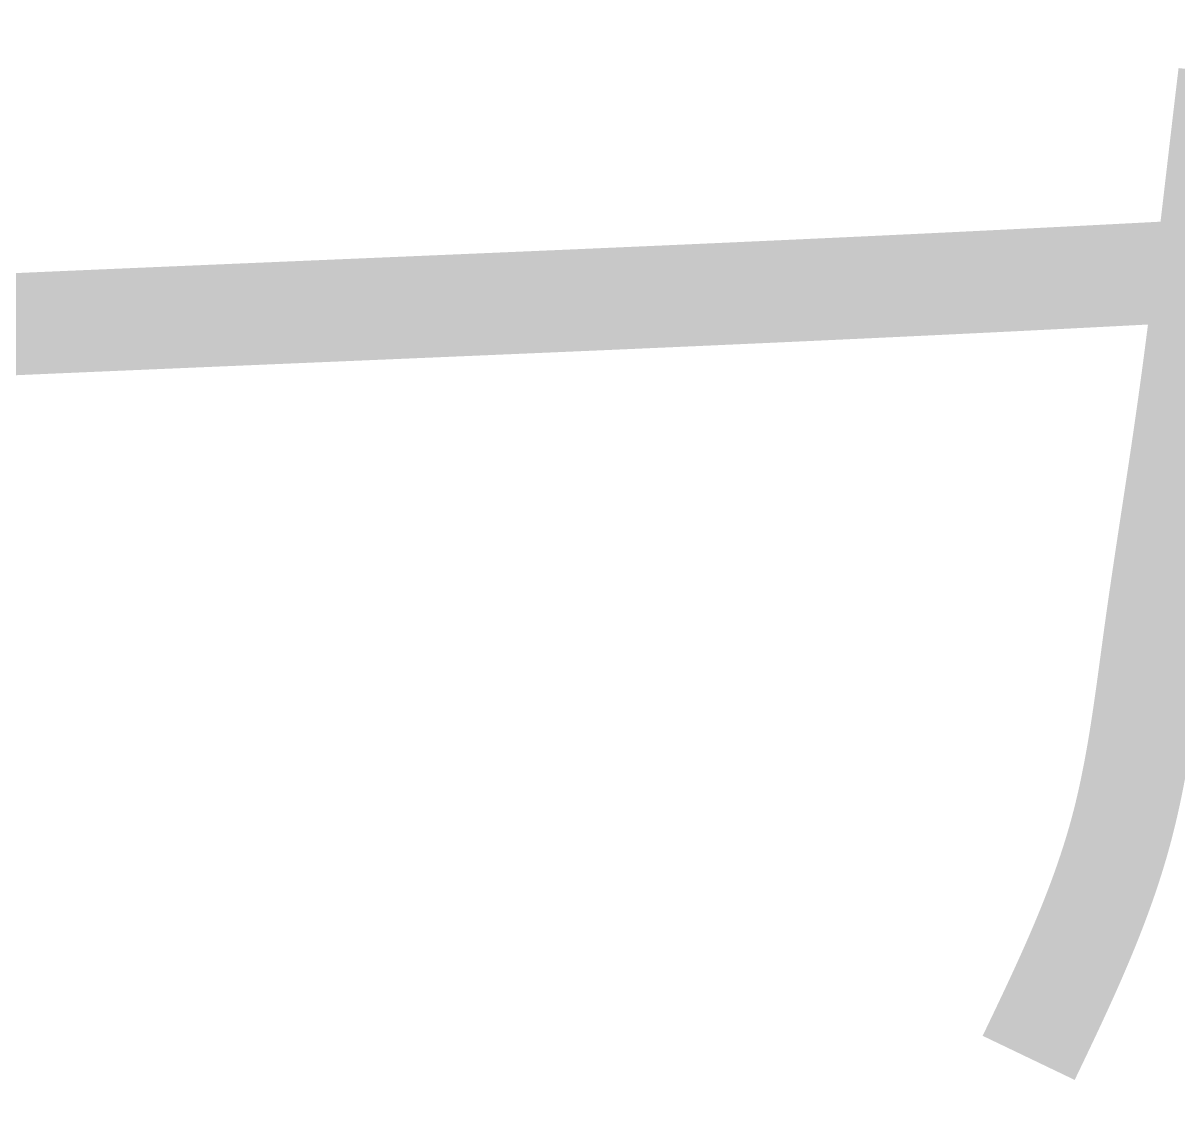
# Model space of a CAD drawing. Header units: millimetres. Extents: x -295047 to 263296, y -724756 to -308748.
# Drawn here: x -2144.2 to -2031.1, y -350982.3 to -350875.9 of the extents above; entities that cross this region are included whole.
import ezdxf
from ezdxf.enums import TextEntityAlignment as Align

# ---------------------------------------------------------------- set-up
doc = ezdxf.new("R2010")
doc.units = ezdxf.units.MM
doc.header["$MEASUREMENT"] = 0
for name, color, linetype, lineweight in [('ISO', 153, 'Continuous', 13), ('LC ISO', 153, 'Continuous', 13), ('LC Net thay', 7, 'Continuous', 25), ('LC Text1', 3, 'Continuous', 20)]:
    doc.layers.add(name, color=color, linetype=linetype, lineweight=lineweight)
doc.styles.add('Khungten', font='VHAVAN.TTF', dxfattribs={"width": 0.9, "height": 5000})
doc.styles.add('Title', font='VHBLACK.TTF', dxfattribs={"width": 0.8})

# ---------------------------------------------------------------- blocks, each defined once
blk = doc.blocks.new('Mr. Giang')
at = {"layer": 'LC ISO', "const_width": 50}
for points in [[(3342.902913452155, 7.513146824485474), (3342.685105118741, 5.692105496967187), (3342.467661455004, 3.871034396973229), (3342.250580263737, 2.049935062295177), (3342.033859347733, 0.2288090307246335), (3341.817496509793, -1.592342159933196), (3341.601489552718, -3.41351697187288), (3341.290364313538, -6.04193399205225), (3341.170533986608, -7.055931263536479), (3340.955570939629, -8.877166775788766), (3340.740927615534, -10.698417327743), (3340.526584236349, -12.5196798204537), (3340.312521024107, -14.34095115494711), (3340.098718200837, -16.16222823224895), (3339.885155988575, -17.98350795340048), (3339.671814609347, -19.80478721942664), (3339.458674285184, -21.62606293136812), (3339.245715238121, -23.44733199025133), (3339.032917690183, -25.26859129711623), (3338.820261863408, -27.08983775297462), (3338.607727979819, -28.9110682588811), (3338.395296261458, -30.73227971584802), (3338.182946930345, -32.5534690249293), (3337.970660208513, -34.37463308715118), (3337.758416318, -36.19576880354003), (3337.546195480832, -38.01687307512145), (3337.333977919039, -39.83794280293591), (3337.121743854651, -41.65897488802369), (3336.909473509705, -43.47996623141159), (3336.697147106227, -45.30091373412472), (3336.484744866248, -47.12181429718882), (3336.272247011801, -48.9426648216599), (3336.059633764916, -50.76346220856313), (3335.846885347622, -52.58420335892481), (3335.633981981956, -54.40488517377077), (3335.420903889943, -56.22550455414131), (3335.207631293618, -58.04605840106296), (3334.994144415004, -59.86654361558945), (3334.780423476145, -61.6869570987196), (3334.566448699058, -63.50729575152087), (3334.352200305788, -65.32755647499215), (3334.137658518353, -67.14773617018656), (3333.922803558793, -68.96783173813152), (3333.707615649133, -70.78784007986656), (3333.492075011412, -72.60775809640418), (3333.276161867649, -74.42758268879757), (3333.059856439888, -76.24731075807492), (3332.843138950148, -78.06693920524542), (3332.62598962047, -79.88646493138062), (3332.40838867288, -81.70588483747615), (3332.190316329409, -83.52519582458751), (3331.971752812086, -85.3443947937399), (3331.752678342947, -87.16347864597498), (3331.533073144019, -88.98244428230319), (3331.312917437335, -90.80128860376553), (3331.092191444928, -92.6200085114026), (3330.870875388824, -94.43860090625452), (3330.648949491059, -96.25706268931845), (3330.426393973659, -98.07539076166347), (3330.203189058654, -99.89358202431518), (3329.979314968084, -101.7116333782866), (3329.754751923974, -103.5295417246173), (3329.529480148352, -105.3473039643618), (3329.303479863253, -107.1649169985171), (3329.076731290711, -108.9823777281394), (3328.849214652749, -110.7996830542676), (3328.620910171404, -112.6168298778997), (3328.391798068705, -114.4338151001046), (3328.16185856668, -116.2506356218936), (3327.931071887365, -118.0672883443078), (3327.699418252789, -119.8837701683874), (3327.466877884984, -121.7000779951293), (3327.23343100598, -123.5162087256179), (3326.999057837806, -125.3321592608345), (3326.763738602496, -127.1479265018498), (3326.527453522081, -128.9635073496749), (3326.290182818591, -130.77889870535), (3326.051906714058, -132.5940974699014), (3325.812605430507, -134.4091005443834), (3325.572259189977, -136.2239048297936), (3325.330848214496, -138.0385072271869), (3325.088352726095, -139.8529046375892), (3324.8447529468, -141.6670939620404), (3324.600029098652, -143.481072101553), (3324.354161403677, -145.2948359571815), (3324.107130083903, -147.1083824299515), (3323.858915361364, -148.9217084208893), (3323.609497458088, -150.734810831035), (3323.358856596114, -152.5476865614154), (3323.106972997464, -154.3603325130556), (3322.853826884175, -156.1727455870112), (3322.599398478274, -157.9849226842785), (3322.343668001794, -159.7968607059276), (3322.18224609126, -160.9356815496038), (3321.828251462523, -163.4200143911547), (3321.568620119097, -165.2312468878634), (3321.307771632735, -167.0422679872345), (3321.045755398963, -168.8530914890993), (3320.782620813286, -170.6637311933015), (3320.518417271233, -172.4742008996437), (3320.253194168314, -174.2845144079847), (3319.987000900053, -176.0946855181263), (3319.719886861967, -177.9047280298992), (3319.451901449575, -179.7146557431485), (3319.18309405839, -181.524482457704), (3318.913514083937, -183.334221973368), (3318.643210921734, -185.1438880899858), (3318.372233967294, -186.953494607387), (3318.100632616138, -188.7630553254022), (3317.828456263782, -190.5725840438477), (3317.555754305748, -192.382094562569), (3317.282576137555, -194.191600681367), (3317.008971154717, -196.0011162001016), (3316.734988752753, -197.8106549185884), (3316.460678327181, -199.6202306366433), (3316.186089273525, -201.4298571541123), (3315.911270987295, -203.2395482708105), (3315.636272864016, -205.0493177865687), (3315.361144299203, -206.8591795012324), (3315.085934688372, -208.6691472146168), (3314.810693427044, -210.4792347265379), (3314.535469910737, -212.2894558368417), (3314.260313534971, -214.0998243453435), (3313.985273695258, -215.9103540518881), (3313.710399787126, -217.7210587562926), (3313.435741206084, -219.5319522583861), (3313.161347347656, -221.3430483580004), (3312.887267607355, -223.1543608549649), (3312.613551380705, -224.9659035490965), (3312.34024806322, -226.7776902402397), (3312.067407050423, -228.5897347282112), (3311.795077737827, -230.4020508128407), (3311.523309520953, -232.2146522939591), (3311.252151795317, -234.0275529713969), (3310.98165395644, -235.84076664497), (3310.711865399838, -237.6543071145235), (3310.442835521033, -239.4681881798737), (3310.174613715535, -241.2824236408651), (3309.907249378874, -243.0970272972998), (3309.640791906559, -244.9120129490373), (3309.375290694113, -246.7273943958785), (3309.110795137049, -248.5431854376687), (3308.847354630889, -250.3593998742239), (3308.585018571152, -252.1760515053896), (3308.323836353357, -253.9931541309668), (3308.063857373015, -255.8107215508148), (3307.805131025655, -257.6287675647362), (3307.547706706786, -259.4473059725894), (3307.291633811931, -261.2663505741618), (3307.036961736608, -263.0859151693131), (3306.783739876332, -264.9060135578736), (3306.538414523748, -266.6802477974938), (3306.281797176797, -268.547852978101), (3306.03290579657, -270.369542096345), (3305.785130242167, -272.1916631569671), (3305.538257270548, -274.0141524227419), (3305.292073638661, -275.8369461564709), (3305.046366103457, -277.6599806209571), (3304.800921421891, -279.4831920789886), (3304.555526350913, -281.3065167933533), (3304.309967647477, -283.129891026854), (3304.064032068533, -284.9532510422783), (3303.817506371037, -286.7765331024149), (3303.570177311938, -288.5996734700662), (3303.321831648185, -290.4226084080339), (3303.072256136733, -292.245274179092), (3302.821237534536, -294.0676070460433), (3302.568562598544, -295.8895432716903), (3302.31401808571, -297.7110191188063), (3302.057390752983, -299.5319708502087), (3301.798467357318, -301.3523347286702), (3301.537034655665, -303.1720470170087), (3301.272879404979, -304.9910439779975), (3301.00578836221, -306.8092618744245), (3300.73554828431, -308.6266369691068), (3300.461945928235, -310.4431055248182), (3300.184768050933, -312.2586038043613), (3299.903801409353, -314.0730680705377), (3299.618832760453, -315.8864345861218), (3299.329648861179, -317.69863961393), (3299.036036468487, -319.5096194167361), (3298.737782339332, -321.3193102573433), (3298.434673230662, -323.1276483985391), (3298.126495899431, -324.9345701031262), (3297.813037102585, -326.7400116338918), (3297.494083597086, -328.54390925364), (3297.169422139879, -330.3461992251428), (3296.838839487918, -332.1468178112182), (3296.502122398152, -333.9457012746388), (3296.159057627542, -335.7427858782085), (3295.809431933028, -337.5380078847283), (3295.453032071573, -339.331303556988), (3295.089644800119, -341.1226091577738), (3294.719056875628, -342.9118609498749), (3294.341055055043, -344.6989951960934), (3293.955426095325, -346.4839481592324), (3293.561956753416, -348.266656102079), (3293.160433786275, -350.047055287422), (3292.750643950854, -351.8250819780491), (3292.332374004105, -353.6006724367631), (3291.905410702974, -355.3737629263661), (3291.469540804421, -357.144289709632), (3291.024551065391, -358.9121890493775), (3290.570228242842, -360.6773972083765), (3290.106359093721, -362.4398504494313), (3289.799588906404, -363.5840671829769), (3289.149278371981, -365.9562813045803), (3288.656130037068, -367.7102757976388), (3288.153439439231, -369.4615130479784), (3287.641358042966, -371.21003682134), (3287.120037312759, -372.9558908834916), (3286.589628713104, -374.6991190001877), (3286.050283708489, -376.439764937183), (3285.502153763404, -378.1778724602463), (3284.945390342344, -379.9134853351179), (3284.3801449098, -381.6466473275669), (3283.806568930258, -383.3774022033467), (3283.224813868213, -385.1057937282274), (3282.635031188153, -386.8318656679483), (3282.037372354571, -388.5556617882782), (3281.431988831954, -390.2772258549718), (3280.8190320848, -391.9966016337841), (3280.198653577594, -393.7138328904687), (3279.571004774831, -395.4289633907955), (3278.936237140994, -397.1420369005177), (3278.294502140583, -398.8530971853904), (3277.645951238083, -400.5621880111682), (3276.990735897987, -402.2693531436051), (3276.329007584786, -403.974636348485), (3275.660917762969, -405.6780813915331), (3274.986617897032, -407.3797320385189), (3274.306259451456, -409.07963205521), (3273.619993890745, -410.777825207348), (3272.927972679377, -412.4743552607005), (3272.230347281851, -414.1692659810228), (3271.527269162651, -415.8626011340829), (3270.818889786279, -417.5544044856077), (3270.105360617215, -419.2447198013794), (3269.386833119952, -420.9335908471673), (3268.663458758985, -422.6210613886969), (3267.935388998803, -424.3071751917375), (3267.202775303896, -425.9919760220576), (3266.465769138754, -427.6755076454115), (3265.724521967868, -429.3578138275541), (3264.97918525573, -431.0389383342396), (3264.229910466832, -432.7189249312224), (3263.476849065664, -434.397817384272), (3262.720152516716, -436.0756594591273), (3261.959972284476, -437.7524949215726), (3261.196459833441, -439.4283675373476), (3260.429766628097, -441.1033210722066), (3259.660044132937, -442.7773992919188), (3258.887443812452, -444.4506459622385), (3258.112117131131, -446.12310484892), (3257.334215553466, -447.7948197177182), (3256.553890543948, -449.4658343344014), (3255.771293567064, -451.1361924647243), (3254.986576087316, -452.8059378744277), (3254.19988956918, -454.4751143292934), (3253.411385477158, -456.1437655950625), (3252.621215275737, -457.8119354375044), (3251.829530429404, -459.4796676223717), (3251.036482402658, -461.1470059154062), (3250.242222659984, -462.8139940823904), (3249.446902665873, -464.4806758890791), (3248.650673884817, -466.1470951012118), (3247.853687781306, -467.8132954845577), (3247.056095819834, -469.4793208048716), (3246.25804946489, -471.1452148279078), (3245.459700180962, -472.8110213194348), (3244.661199432546, -474.4767840452077)], [(2721.871396940398, -116.1597200514661), (2732.699071638493, -115.6839702999569), (2743.527280265545, -115.2105770277267), (2754.356004929661, -114.7393827073538), (2765.185227738959, -114.2702298114164), (2776.01493080155, -113.8029608124634), (2786.845096225545, -113.3374181830732), (2797.675706119058, -112.8734443958092), (2808.506742590202, -112.4108819232351), (2819.338187747089, -111.9495732379146), (2830.170023697836, -111.4893608124112), (2841.002232550549, -111.0300871193031), (2851.834796413346, -110.5715946311393), (2862.667697394336, -110.1137258204981), (2873.500917601636, -109.6563231599575), (2884.334439143357, -109.1992291220668), (2895.16824412761, -108.7422861793893), (2906.00231466251, -108.2853368044889), (2916.836632856168, -107.8282234699582), (2927.671180816698, -107.3707886483317), (2938.505940652216, -106.9128748121875), (2949.340894470828, -106.4543244341039), (2960.176024380649, -105.9949799866299), (2971.011312489794, -105.5346839423437), (2981.846740906378, -105.0732787738089), (2992.682291738507, -104.6106069535745), (3003.5179470943, -104.1465109542332), (3014.353689081869, -103.6808332483342), (3025.189499809319, -103.2134163084556), (3036.025361384774, -102.7441026071465), (3046.861255916341, -102.272734616985), (3057.697165512134, -101.7991548105347), (3068.533072280265, -101.3232056603738), (3079.368958328843, -100.8447296390514), (3090.204805765989, -100.363569219131), (3101.040596699811, -99.87956687319092), (3111.876313238423, -99.39256507379469), (3122.711937489938, -98.90240629350592), (3133.547451562466, -98.40893300490279), (3144.382837564124, -97.91198768053437), (3155.218077603022, -97.41141279296426), (3166.053153787274, -96.90705081477063), (3176.888048224992, -96.39874421853165), (3187.722743024286, -95.88633547678182), (3198.557220293274, -95.36966706211388), (3209.391462140069, -94.84858144707687), (3220.22545067278, -94.32292110424896), (3231.059167999523, -93.79252850617922), (3241.892596228408, -93.25724612546037), (3252.725717467551, -92.71691643464146), (3263.558513825061, -92.17138190630067), (3274.39096740905, -91.6204850129725), (3285.223060327637, -91.06406822726422), (3296.054774688932, -90.50197402171034), (3306.886092601046, -89.93404486890358), (3317.71699617209, -89.36012324139301), (3328.547467510183, -88.78005161174224), (3339.377488723432, -88.19367245252943), (3350.207041919955, -87.6008282363182)]]:
    blk.add_lwpolyline(points, dxfattribs=at)
blk = doc.blocks.new('lcdi KC')
at = {"layer": 'ISO', "xscale": 0.5, "yscale": 0.5, "zscale": 0.5}
blk.add_blockref('Mr. Giang', (37323.95851326306, -842.8215605093428), dxfattribs=at)
at = {"color": 7, "style": 'Khungten', "width": 0.8}
for tag, p in [('REVISION', (39498.75262445212, -10746.30395446718)), ('NGAYHT', (39546.07413610817, -11609.37091637403))]:
    blk.add_attdef(tag, text='', height=199.998925739526, dxfattribs=at).set_placement(p, align=Align.CENTER)
at = {"layer": 'LC Text1', "style": 'Title', "width": 1.485915225563207}
for tag, p, p2 in [('TENBANVE1', (36912.6576448679, -8885.760238945484), (40339.14494544267, -8885.760238945484)), ('TENBANVE2', (36912.6576448679, -9562.4655643329), (40339.14494544267, -9562.4655643329))]:
    blk.add_attdef(tag, text='', height=249.9999935159642, dxfattribs=at).set_placement(p, p2, align=Align.FIT)
at = {"layer": 'LC Text1', "style": 'Title', "width": 0.7}
blk.add_attdef('SOBANVE', text='', height=249.9999935159642, dxfattribs=at).set_placement((39561.98223525287, -13896.18071823567), align=Align.CENTER)

msp = doc.modelspace()

# ---------------------------------------------------------------- block references
at = {"layer": 'LC Net thay', "xscale": 0.3999999999995694, "yscale": 0.3999999999995694, "zscale": 0.3999999999995694}
msp.add_blockref('lcdi KC', (-17624.22813016763, -350545.2570473335), dxfattribs=at)

doc.saveas('drawing.dxf')
